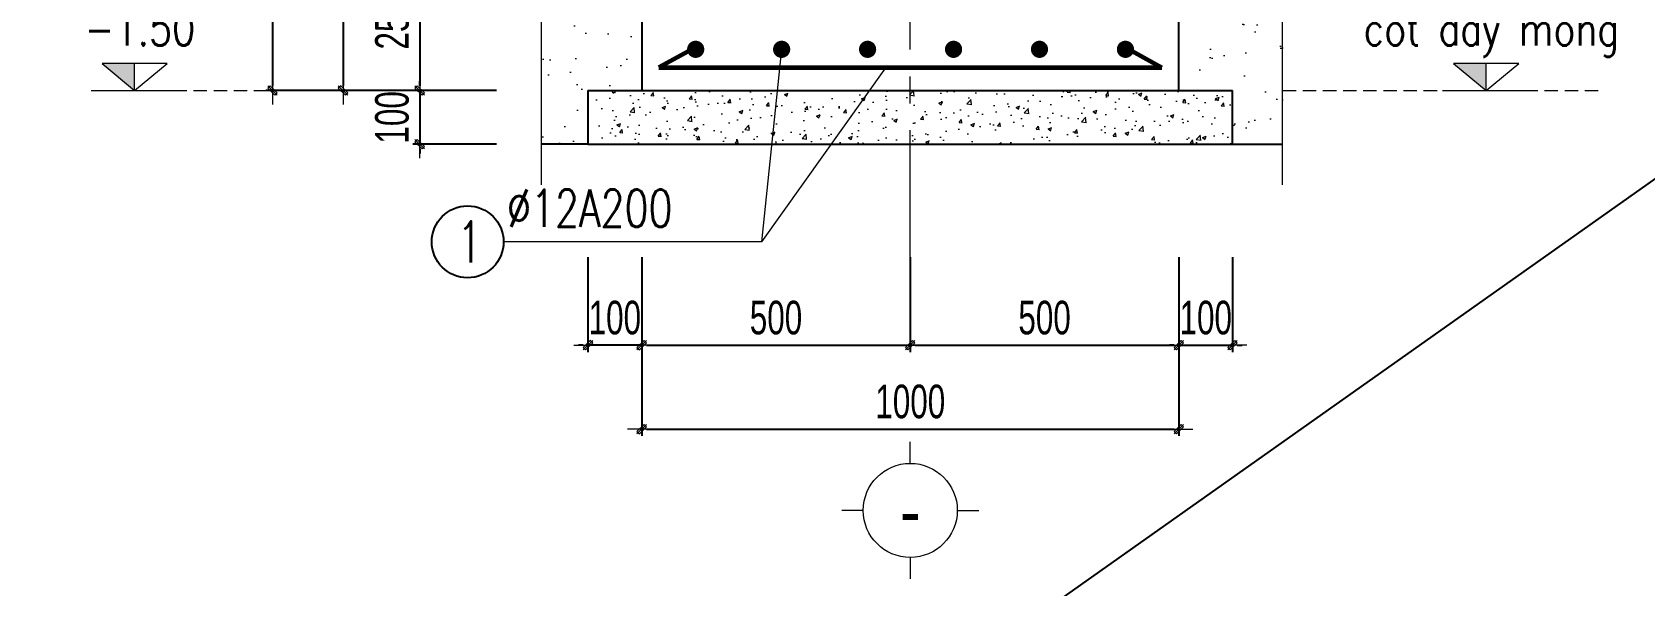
# Model space of a CAD drawing. Header units: millimetres. Extents: x 108335 to 288936, y -578047 to -548347.
# Drawn here: x 179715 to 182717, y -551438 to -550408 of the extents above; entities that cross this region are included whole.
import ezdxf
from ezdxf.enums import TextEntityAlignment as Align

# ---------------------------------------------------------------- set-up
doc = ezdxf.new("R2010")
doc.units = ezdxf.units.MM
doc.header["$MEASUREMENT"] = 0
doc.header["$PDMODE"] = 32
for name, pattern in [('CENTER', [2, 1.25, -0.25, 0.25, -0.25]), ('DASHDOT', [1, 0.5, -0.25, 0, -0.25]), ('HIDDEN', [0.375, 0.25, -0.125])]:
    doc.linetypes.add(name, pattern=pattern)
doc.layers.get('Defpoints').update_dxf_attribs({"color": 1})
doc.layers.add('KCS_Plotter', color=11, linetype='Continuous', plot=False)
for name, color, linetype, lineweight in [('LC Dim', 8, 'Continuous', 18), ('LC Hatch', 252, 'Continuous', 9), ('LC ISO', 153, 'Continuous', 13), ('LC MANH DUT', 35, 'HIDDEN', 5), ('LC Net dam3', 1, 'Continuous', 60), ('LC Net manh', 236, 'Continuous', 5), ('LC Net thay', 7, 'Continuous', 25), ('LC Net truc', 8, 'DASHDOT', 13), ('LC Text1', 3, 'Continuous', 20), ('LC Text2', 7, 'Continuous', 25), ('TRUC', 251, 'CENTER', 5)]:
    doc.layers.add(name, color=color, linetype=linetype, lineweight=lineweight)
doc.layers.add('STEEL', color=4, linetype='Continuous')
doc.styles.add('HOATBIF', font='hoatbif.shx', dxfattribs={"width": 0.7})
doc.styles.add('LC 1', font='VHAVANB.TTF')
doc.styles.add('LC 3', font='vnsimli.shx', dxfattribs={"width": 0.75})
doc.styles.add('T1', font='Vnsimli.shx', dxfattribs={"width": 0.8})
doc.dimstyles.new('mb', dxfattribs={"dimscale": 71, "dimtxt": 2.5, "dimasz": 0.35, "dimexe": 0.5, "dimexo": 0, "dimgap": 0.8, "dimtad": 1, "dimdec": 0, "dimzin": 0, "dimdsep": 46, "dimtxsty": 'HOATBIF', "dimblk1": 'DOT', "dimblk2": 'DOT', "dimsah": 1, "dimcen": -1, "dimdle": 1, "dimclrd": 256, "dimclre": 256, "dimclrt": 4, "dimadec": 3, "dimazin": 2, "dimtfac": 0.333333, "dimtdec": 0, "dimtix": 1, "dimtmove": 2, "dimatfit": 3, "dimldrblk": 'DOT', "dimfxl": 1, "dimtvp": 0.833333, "dimtolj": 1, "dimtzin": 0, "dimarcsym": 0})

# ---------------------------------------------------------------- blocks, each defined once
blk = doc.blocks.new('DOT')
at = {"layer": 'LC Dim'}
blk.add_line((-3, 0), (3, 0), dxfattribs=at)
at = {"layer": 'LC Dim', "color": 4}
blk.add_line((-1, -1), (1, 1), dxfattribs=at)
blk.add_lwpolyline([(0.5, 1), (-1, -0.5), (-0.5, -1), (1, 0.5)], close=True, dxfattribs=at)
blk = doc.blocks.new('*D57')
at = {"layer": 'Defpoints', "color": 0, "ltscale": 2, "transparency": 16777216}
for p in [(180850, -550825.9), (181350, -550826), (181350, -550990.2)]:
    blk.add_point(p, dxfattribs=at)
at = {"layer": 'LC Dim', "lineweight": -2, "ltscale": 2, "transparency": 16777216}
for p, q in [((180850, -550825.9), (180850, -551002.7)), ((181350, -550826), (181350, -551002.7)), ((180858.8, -550990.2), (181341.2, -550990.2))]:
    blk.add_line(p, q, dxfattribs=at)
at = {"layer": 'LC Dim', "lineweight": -2, "ltscale": 2, "transparency": 16777216, "xscale": 8.75, "yscale": 8.75, "zscale": 8.75, "rotation": 180}
blk.add_blockref('DOT', (180850, -550990.2), dxfattribs=at)
at = {"layer": 'LC Dim', "lineweight": -2, "ltscale": 2, "transparency": 16777216, "xscale": 8.75, "yscale": 8.75, "zscale": 8.75}
blk.add_blockref('DOT', (181350, -550990.2), dxfattribs=at)
at = {"layer": 'LC Dim', "color": 4, "ltscale": 2, "transparency": 16777216, "insert": (181100, -550939), "char_height": 62.5, "attachment_point": 5, "style": 'HOATBIF'}
blk.add_mtext('\\A1;500', dxfattribs=at)
blk = doc.blocks.new('_Dot')
at = {"color": 0, "linetype": 'ByBlock', "lineweight": -2}
blk.add_line((-0.5, 0), (-1, 0), dxfattribs=at)
at = {"color": 0, "linetype": 'ByBlock', "const_width": 0.5}
blk.add_lwpolyline([(-0.25, 0, 1), (0.25, 0, 1)], format="xyb", close=True, dxfattribs=at)
blk = doc.blocks.new('*D58')
at = {"layer": 'Defpoints', "color": 0, "ltscale": 2, "transparency": 16777216}
for p in [(181350, -550826), (181850, -550826), (181850, -550990.2)]:
    blk.add_point(p, dxfattribs=at)
at = {"layer": 'LC Dim', "lineweight": -2, "ltscale": 2, "transparency": 16777216}
for p, q in [((181350, -550826), (181350, -551002.7)), ((181850, -550826), (181850, -551002.7)), ((181358.8, -550990.2), (181841.2, -550990.2))]:
    blk.add_line(p, q, dxfattribs=at)
at = {"layer": 'LC Dim', "lineweight": -2, "ltscale": 2, "transparency": 16777216, "xscale": 8.75, "yscale": 8.75, "zscale": 8.75, "rotation": 180}
blk.add_blockref('DOT', (181350, -550990.2), dxfattribs=at)
at = {"layer": 'LC Dim', "lineweight": -2, "ltscale": 2, "transparency": 16777216, "xscale": 8.75, "yscale": 8.75, "zscale": 8.75}
blk.add_blockref('DOT', (181850, -550990.2), dxfattribs=at)
at = {"layer": 'LC Dim', "color": 4, "ltscale": 2, "transparency": 16777216, "insert": (181600, -550939), "char_height": 62.5, "attachment_point": 5, "style": 'HOATBIF'}
blk.add_mtext('\\A1;500', dxfattribs=at)
blk = doc.blocks.new('*D59')
at = {"layer": 'Defpoints', "color": 0, "ltscale": 2, "transparency": 16777216}
for p in [(180850, -550825.9), (181850, -550826), (181850, -551146.5)]:
    blk.add_point(p, dxfattribs=at)
at = {"layer": 'LC Dim', "lineweight": -2, "ltscale": 2, "transparency": 16777216}
for p, q in [((180850, -550825.9), (180850, -551159)), ((181850, -550826), (181850, -551159)), ((180858.8, -551146.5), (181841.2, -551146.5))]:
    blk.add_line(p, q, dxfattribs=at)
at = {"layer": 'LC Dim', "lineweight": -2, "ltscale": 2, "transparency": 16777216, "xscale": 8.75, "yscale": 8.75, "zscale": 8.75, "rotation": 180}
blk.add_blockref('DOT', (180850, -551146.5), dxfattribs=at)
at = {"layer": 'LC Dim', "lineweight": -2, "ltscale": 2, "transparency": 16777216, "xscale": 8.75, "yscale": 8.75, "zscale": 8.75}
blk.add_blockref('DOT', (181850, -551146.5), dxfattribs=at)
at = {"layer": 'LC Dim', "color": 4, "ltscale": 2, "transparency": 16777216, "insert": (181350, -551095.2), "char_height": 62.5, "attachment_point": 5, "style": 'HOATBIF'}
blk.add_mtext('\\A1;1000', dxfattribs=at)
blk = doc.blocks.new('*D28')
at = {"layer": 'Defpoints', "color": 0, "ltscale": 2, "transparency": 16777216}
for p in [(180750, -550826.4), (180850, -550825.9), (180750, -550990.2)]:
    blk.add_point(p, dxfattribs=at)
at = {"layer": 'LC Dim', "lineweight": -2, "ltscale": 2, "transparency": 16777216}
for p, q in [((180750, -550826.4), (180750, -551002.7)), ((180850, -550825.9), (180850, -551002.7)), ((180741.2, -550990.2), (180732.5, -550990.2)), ((180850, -550990.2), (180750, -550990.2)), ((180858.8, -550990.2), (180867.5, -550990.2))]:
    blk.add_line(p, q, dxfattribs=at)
at = {"layer": 'LC Dim', "lineweight": -2, "ltscale": 2, "transparency": 16777216, "xscale": 8.75, "yscale": 8.75, "zscale": 8.75}
blk.add_blockref('DOT', (180750, -550990.2), dxfattribs=at)
at = {"layer": 'LC Dim', "lineweight": -2, "ltscale": 2, "transparency": 16777216, "xscale": 8.75, "yscale": 8.75, "zscale": 8.75, "rotation": 180}
blk.add_blockref('DOT', (180850, -550990.2), dxfattribs=at)
at = {"layer": 'LC Dim', "color": 4, "ltscale": 2, "transparency": 16777216, "insert": (180800, -550939), "char_height": 62.5, "attachment_point": 5, "style": 'HOATBIF'}
blk.add_mtext('\\A1;100', dxfattribs=at)
blk = doc.blocks.new('*D29')
at = {"layer": 'Defpoints', "color": 0, "ltscale": 2, "transparency": 16777216}
for p in [(181850, -550826), (181950, -550826), (181950, -550990.2)]:
    blk.add_point(p, dxfattribs=at)
at = {"layer": 'LC Dim', "lineweight": -2, "ltscale": 2, "transparency": 16777216}
for p, q in [((181850, -550826), (181850, -551002.7)), ((181950, -550826), (181950, -551002.7)), ((181841.2, -550990.2), (181832.5, -550990.2)), ((181850, -550990.2), (181950, -550990.2)), ((181958.8, -550990.2), (181967.5, -550990.2))]:
    blk.add_line(p, q, dxfattribs=at)
at = {"layer": 'LC Dim', "lineweight": -2, "ltscale": 2, "transparency": 16777216, "xscale": 8.75, "yscale": 8.75, "zscale": 8.75}
blk.add_blockref('DOT', (181850, -550990.2), dxfattribs=at)
at = {"layer": 'LC Dim', "lineweight": -2, "ltscale": 2, "transparency": 16777216, "xscale": 8.75, "yscale": 8.75, "zscale": 8.75, "rotation": 180}
blk.add_blockref('DOT', (181950, -550990.2), dxfattribs=at)
at = {"layer": 'LC Dim', "color": 4, "ltscale": 2, "transparency": 16777216, "insert": (181900, -550939), "char_height": 62.5, "attachment_point": 5, "style": 'HOATBIF'}
blk.add_mtext('\\A1;100', dxfattribs=at)
blk = doc.blocks.new('*D30')
at = {"layer": 'Defpoints', "color": 0, "ltscale": 2, "transparency": 16777216}
for p in [(180580, -550515.9, 0), (180436.7, -550615.9), (180580, -550615.9, 0)]:
    blk.add_point(p, dxfattribs=at)
at = {"layer": 'LC Dim', "lineweight": -2, "ltscale": 2, "transparency": 16777216}
for p, q in [((180580, -550515.9), (180424.2, -550515.9)), ((180436.7, -550507.2), (180436.7, -550498.4)), ((180436.7, -550515.9), (180436.7, -550615.9)), ((180580, -550615.9), (180424.2, -550615.9)), ((180436.7, -550624.7), (180436.7, -550633.4))]:
    blk.add_line(p, q, dxfattribs=at)
at = {"layer": 'LC Dim', "lineweight": -2, "ltscale": 2, "transparency": 16777216, "xscale": 8.75, "yscale": 8.75, "zscale": 8.75}
for p, rotation in [((180436.7, -550515.9), 270), ((180436.7, -550615.9), 90)]:
    blk.add_blockref('DOT', p, dxfattribs=dict(at, rotation=rotation))
at = {"layer": 'LC Dim', "color": 4, "ltscale": 2, "transparency": 16777216, "insert": (180385.4, -550565.9), "char_height": 62.5, "attachment_point": 5, "rotation": 90, "style": 'HOATBIF'}
blk.add_mtext('\\A1;100', dxfattribs=at)
blk = doc.blocks.new('*D31')
at = {"layer": 'Defpoints', "color": 0, "ltscale": 2, "transparency": 16777216}
for p in [(180580, -550265.9, 0), (180436.7, -550515.9), (180580, -550515.9, 0)]:
    blk.add_point(p, dxfattribs=at)
at = {"layer": 'LC Dim', "lineweight": -2, "ltscale": 2, "transparency": 16777216}
for p, q in [((180580, -550265.9), (180424.2, -550265.9)), ((180436.7, -550274.7), (180436.7, -550507.2)), ((180580, -550515.9), (180424.2, -550515.9))]:
    blk.add_line(p, q, dxfattribs=at)
at = {"layer": 'LC Dim', "lineweight": -2, "ltscale": 2, "transparency": 16777216, "xscale": 8.75, "yscale": 8.75, "zscale": 8.75}
for p, rotation in [((180436.7, -550265.9), 90), ((180436.7, -550515.9), 270)]:
    blk.add_blockref('DOT', p, dxfattribs=dict(at, rotation=rotation))
at = {"layer": 'LC Dim', "color": 4, "ltscale": 2, "transparency": 16777216, "insert": (180385.4, -550390.9), "char_height": 62.5, "attachment_point": 5, "rotation": 90, "style": 'HOATBIF'}
blk.add_mtext('\\A1;250', dxfattribs=at)
blk = doc.blocks.new('Caodo1')
at = {"layer": 'LC Text1'}
blk.add_hatch(color=256, dxfattribs=at).paths.add_polyline_path([(0, 0), (243, 200), (0, 200)])
for p, q in [((0, 0), (0, 200)), ((324, 0), (-324, 0))]:
    blk.add_line(p, q, dxfattribs=at)
blk.add_lwpolyline([(-243, 200), (243, 200), (0, 0), (0, 0)], close=True, dxfattribs=at)
at = {"layer": 'LC Text1', "style": 'T1', "width": 0.8}
blk.add_attdef('%%P0,00', text='', height=250, dxfattribs=at).set_placement((-39, 460), align=Align.MIDDLE_CENTER)
blk = doc.blocks.new('TTRUC')
at = {"layer": 'LC ISO'}
for p, q in [((0, 6.95), (0, 10.13)), ((-6.95, 0), (-10.13, 0)), ((6.95, 0), (10.13, 0)), ((0, -6.95), (0, -10.13))]:
    blk.add_line(p, q, dxfattribs=at)
at = {"layer": 'LC Net manh'}
blk.add_circle((0, 0), 6.95, dxfattribs=at)
blk = doc.blocks.new('*U24')
at = {"layer": 'STEEL', "color": 6, "const_width": 16}
blk.add_lwpolyline([(8, 0, 1), (-8, 0, 1)], format="xyb", close=True, dxfattribs=at)
blk = doc.blocks.new('*U25')
at = {"layer": 'LC Net truc', "color": 0, "linetype": 'ByBlock', "lineweight": -2}
for p in [(0, 0), (160, 0), (320, 0), (480, 0), (640, 0)]:
    blk.add_blockref('*U24', p, dxfattribs=at)
at = {"layer": 'LC Net truc', "color": 0, "linetype": 'ByBlock', "lineweight": -2, "transparency": 16777216}
blk.add_blockref('*U24', (800, 0), dxfattribs=at)
blk = doc.blocks.new('*D36')
at = {"layer": 'Defpoints', "color": 0, "ltscale": 2, "transparency": 16777216}
for p in [(180580, -549015.9, 0), (180162.6, -550515.9), (180580, -550515.9, 0)]:
    blk.add_point(p, dxfattribs=at)
at = {"layer": 'LC Dim', "lineweight": -2, "ltscale": 2, "transparency": 16777216}
for p, q in [((180580, -549015.9), (180150.1, -549015.9)), ((180162.6, -549024.7), (180162.6, -550507.2)), ((180580, -550515.9), (180150.1, -550515.9))]:
    blk.add_line(p, q, dxfattribs=at)
at = {"layer": 'LC Dim', "lineweight": -2, "ltscale": 2, "transparency": 16777216, "xscale": 8.75, "yscale": 8.75, "zscale": 8.75}
for p, rotation in [((180162.6, -549015.9), 90), ((180162.6, -550515.9), 270)]:
    blk.add_blockref('DOT', p, dxfattribs=dict(at, rotation=rotation))
at = {"layer": 'LC Dim', "color": 4, "ltscale": 2, "transparency": 16777216, "insert": (180111.4, -549765.9), "char_height": 62.5, "attachment_point": 5, "rotation": 90, "style": 'HOATBIF'}
blk.add_mtext('\\A1;1500', dxfattribs=at)
blk = doc.blocks.new('*D78')
at = {"layer": 'Defpoints', "color": 0, "ltscale": 2, "transparency": 16777216}
for p in [(180468.4, -549315.9), (180294, -550515.9), (180504.6, -550515.9)]:
    blk.add_point(p, dxfattribs=at)
at = {"layer": 'LC Dim', "lineweight": -2, "ltscale": 2, "transparency": 16777216}
for p, q in [((180468.4, -549315.9), (180281.5, -549315.9)), ((180294, -549324.7), (180294, -550507.2)), ((180504.6, -550515.9), (180281.5, -550515.9))]:
    blk.add_line(p, q, dxfattribs=at)
at = {"layer": 'LC Dim', "lineweight": -2, "ltscale": 2, "transparency": 16777216, "xscale": 8.75, "yscale": 8.75, "zscale": 8.75}
for p, rotation in [((180294, -549315.9), 90), ((180294, -550515.9), 270)]:
    blk.add_blockref('DOT', p, dxfattribs=dict(at, rotation=rotation))
at = {"layer": 'LC Dim', "color": 4, "ltscale": 2, "transparency": 16777216, "insert": (180242.8, -549915.9), "char_height": 62.5, "attachment_point": 5, "rotation": 90, "style": 'HOATBIF'}
blk.add_mtext('\\A1;1200', dxfattribs=at)

msp = doc.modelspace()

# ---------------------------------------------------------------- hatches: boundary and pattern name
at = {"layer": 'LC Hatch', "ltscale": 2}
h = msp.add_hatch(dxfattribs=at)
h.set_pattern_fill('AR-SAND', color=256, scale=50)
h.set_pattern_definition([(37.5, (0, 0), (-3.149668, 96.341188), [0, -76, 0, -85, 0, -81.25]), (7.5, (0, 0), (88.488835, 141.107303), [0, -41, 0, -68.5, 0, -26.25]), (327.5, (-61.5, 0), (155.707093, 0.282953), [0, -25, 0, -90, 0, -117.5]), (317.5, (-61.5, 0), (150.30633, 43.883778), [0, -12.5, 0, -59, 0, -67.5])])
edge = h.paths.add_edge_path()
edge.add_line((181240, -549417.38), (181239.87, -549315.91))
edge.add_line((181239.87, -549315.91), (181240, -549315.91))
edge.add_line((181240, -549315.91), (181240, -549215.91))
edge.add_line((181240, -549215.91), (181129.82, -549215.91))
edge.add_spline(control_points=[(181129.82, -549215.91), (181142.39, -549216.57), (181179.09, -549219.04), (181033.76, -549230.16), (181182.6, -549230.81), (181085.81, -549243.52), (181140.29, -549244.95), (181116.27, -549270.22), (181120.48, -549284.04), (181122.46, -549290.54)], knot_values=[0.1958079, 0.1958079, 0.1958079, 0.1958079, 1.2182978, 3.6773254, 5.6544513, 7.0271388, 7.8679726, 8.7802656, 9.5900193, 9.5900193, 9.5900193, 9.5900193], degree=3, periodic=0)
edge.add_line((181129.82, -549215.91), (181072.25, -549215.91))
edge.add_line((181072.25, -549215.91), (181036.49, -549277.84))
edge.add_line((181036.49, -549277.84), (181000.73, -549215.91))
edge.add_line((181000.73, -549215.91), (180852.18, -549215.91))
edge.add_line((180852.18, -549215.91), (180815.26, -549279.84))
edge.add_line((180815.26, -549279.84), (180778.35, -549215.91))
edge.add_line((180778.35, -549215.91), (180663.66, -549215.91))
edge.add_line((180663.66, -549215.91), (180663.66, -549718.81))
edge.add_line((180663.66, -549718.81), (180703.66, -549718.81))
edge.add_line((180703.66, -549718.81), (180623.66, -549758.81))
edge.add_line((180623.66, -549758.81), (180663.66, -549758.81))
edge.add_line((180663.66, -549758.81), (180663.66, -550615.91))
edge.add_line((180663.66, -550615.91), (180750, -550615.91))
edge.add_line((180750, -550615.91), (180750, -550515.91))
edge.add_line((180750, -550515.91), (180850, -550515.91))
edge.add_line((180850, -550515.91), (180850, -550265.91))
edge.add_line((180850, -550265.91), (181200, -550115.91))
edge.add_line((181200, -550115.91), (181240, -550115.91))
edge.add_line((181240, -550115.91), (181240, -549417.38))
h.paths.add_polyline_path([(180791.12, -549514.91, -1), (180924.89, -549514.91, -1)], flags=16)
edge = h.paths.add_edge_path(flags=16)
edge.add_spline(control_points=[(180901.24, -549292.54), (180899.26, -549286.04), (180895.04, -549272.22), (180919.07, -549246.95), (180864.58, -549245.52), (180961.37, -549232.81), (180812.53, -549232.16), (180963.07, -549220.64), (180916.63, -549218.31), (180901.24, -549217.54)], knot_values=[0, 0, 0, 0, 0.8097538, 1.7220467, 2.5628805, 3.9355681, 5.912694, 8.3717216, 9.5900193, 9.5900193, 9.5900193, 9.5900193], degree=3, periodic=0)
h.paths.add_polyline_path([(182043.16, -549915.91), (181460, -549915.91), (181460, -550115.91), (181500, -550115.91), (181850, -550265.91), (181850, -550515.91), (181950, -550515.91), (181950, -550615.91), (182043.16, -550615.91)])
h.paths.add_polyline_path([(180823.58, -549572.2), (180899.97, -549572.2), (180899.97, -549457.62), (180823.58, -549457.62)], flags=8)
h.paths.add_polyline_path([(180926.45, -549504.56), (181229.03, -549504.56), (181229.03, -549400.39), (180926.45, -549400.39)], flags=24)
h.paths.add_polyline_path([(181048.49, -550038.39), (181153.08, -550038.39), (181153.08, -549912.26), (181048.49, -549912.26)], flags=24)
h.paths.add_polyline_path([(181540.68, -550038.39), (181645.27, -550038.39), (181645.27, -549912.26), (181540.68, -549912.26)], flags=9)
h = msp.add_hatch(dxfattribs=at)
h.set_pattern_fill('AR-CONC', color=256, scale=10, style=0)
h.set_pattern_definition([(50, (3481.51, 3678.27), (71.726018, -6.2752135), [7.5, -82.5]), (355, (3481.51, 3678.27), (-13.875133, 75.219213), [6, -66]), (100.4514, (3487.485, 3677.744), (57.850938, 68.943954), [6.374019, -70.114211]), (46.1842, (3481.51, 3698.27), (106.724105, -16.551901), [11.25, -123.75]), (96.6356, (3490.4, 3696.89), (93.46627, 97.411787), [9.561029, -105.1713]), (351.1842, (3481.51, 3698.27), (93.466195, 97.41186), [9, -99]), (21, (3491.51, 3693.27), (59.690705, -40.261889), [7.5, -82.5]), (326, (3491.51, 3693.27), (24.331533, 72.5150045), [6, -66]), (71.4514, (3496.48, 3689.91), (84.022263, 32.25305), [6.374019, -70.114211]), (37.5, (3481.508, 3678.267), (1.2159855, 33.2893854), [0, -65.2, 0, -67, 0, -66.25]), (7.5, (3481.508, 3678.267), (26.3069537, 39.4411712), [0, -38.2, 0, -63.7, 0, -25.25]), (327.5, (3459.208, 3678.267), (53.3822436, -2.2554872), [0, -25, 0, -78, 0, -103.5]), (317.5, (3449.21, 3678.267), (58.318617, 10.0104982), [0, -32.5, 0, -51.8, 0, -73.5])])
h.paths.add_polyline_path([(181950, -550615.91), (181950, -550515.91), (180750, -550515.91), (180750, -550615.91)])

# ---------------------------------------------------------------- linework, layer by layer
at = {"layer": 'KCS_Plotter', "ltscale": 2}
msp.add_line((175535.46, -555772.28), (186035.58, -548347.19), dxfattribs=at)
at = {"layer": 'LC Dim', "ltscale": 2}
for p in [(181110.51, -550439.26), (181303.99, -550473.51, 0)]:
    msp.add_line(p, (181072.82, -550797.67, 0), dxfattribs=at)
at = {"layer": 'LC Dim', "ltscale": 2, "elevation": 0}
msp.add_lwpolyline([(181072.82, -550797.67), (180592.88, -550797.67)], dxfattribs=at)
at = {"layer": 'LC MANH DUT', "ltscale": 100}
for p, q in [((179865.71, -550515.91), (180579.99, -550515.91, 0)), ((182043.16, -550515.91), (182636.15, -550515.91, 0))]:
    msp.add_line(p, q, dxfattribs=at)
at = {"layer": 'LC Net dam3', "ltscale": 2}
for p, q in [((180881.73, -550472.55), (180943.41, -550438.88)), ((181818.13, -550473.51), (181756.52, -550439.72))]:
    msp.add_line(p, q, dxfattribs=at)
at = {"layer": 'LC Net dam3'}
msp.add_line((181818.13, -550473.51), (180881.73, -550473.51), dxfattribs=at)
at = {"layer": 'LC Net manh', "ltscale": 2}
for points in [[(180663.66, -550691.26), (180663.66, -549758.81), (180623.66, -549758.81), (180703.66, -549718.81), (180663.66, -549718.81), (180663.66, -548948.55)], [(182043.16, -550691.26), (182043.16, -549745.81), (181985.16, -549745.81), (182083.16, -549705.81), (182043.16, -549705.81), (182043.16, -548948.55)]]:
    msp.add_lwpolyline(points, dxfattribs=at)
at = {"layer": 'LC Net thay', "linetype": 'Continuous', "ltscale": 1000}
for p, q in [((180850, -550265.91), (180850, -550515.91)), ((181850, -550515.91), (181850, -550265.91)), ((180750, -550515.91), (181950, -550515.91)), ((180750, -550515.91), (180750, -550615.91)), ((180850, -550515.91), (181850, -550515.91)), ((181950, -550615.91), (181950, -550515.91)), ((180750, -550615.91), (180663.66, -550615.91)), ((180750, -550615.91), (181950, -550615.91)), ((180750, -550615.91), (181950, -550615.91)), ((180850, -550615.91), (181850, -550615.91)), ((181950, -550615.91), (182043.16, -550615.91))]:
    msp.add_line(p, q, dxfattribs=at)
at = {"layer": 'LC Text2', "ltscale": 100}
msp.add_circle((180526, -550797.67), 66.88, dxfattribs=at)
at = {"layer": 'TRUC', "ltscale": 200}
msp.add_line((181350, -550839.88), (181350, -548511.49), dxfattribs=at)

# ---------------------------------------------------------------- block references
at = {"layer": 'LC ISO', "xscale": 12.59805245045572, "yscale": 12.59805245045572, "zscale": 12.59805245045572}
msp.add_blockref('TTRUC', (181350, -551297.54), dxfattribs=at)
at = {"layer": 'LC Net truc'}
msp.add_blockref('*U25', (180950.51, -550439.26), dxfattribs=at)
at = {"layer": 'LC Text1'}
ref = msp.add_blockref('Caodo1', (179906.08, -550515.91), dxfattribs=dict(at, xscale=-0.25, yscale=0.25, zscale=0.25))
ref.add_attrib('%%P0,00', '-1.50', dxfattribs={"layer": 'LC Text2', "height": 62.5, "style": 'T1', "width": 0.8}).set_placement((179915.85, -550401.04), align=Align.MIDDLE_CENTER)
ref = msp.add_blockref('Caodo1', (182422, -550515.91, 0), dxfattribs=dict(at, xscale=-0.25, yscale=0.25, zscale=0.25))
ref.add_attrib('%%P0,00', 'cèt ®¸y mãng', dxfattribs={"layer": 'LC Text2', "height": 62.5, "style": 'T1', "width": 0.8}).set_placement((182431.76, -550401.04, 0), align=Align.MIDDLE_CENTER)

# ---------------------------------------------------------------- texts
at = {"layer": 'LC Text1', "ltscale": 0.2, "style": 'LC 1', "width": 0.9}
msp.add_text('-', height=98.64, dxfattribs=at).set_placement((181350, -551377.79), align=Align.BOTTOM_CENTER)
at = {"layer": 'LC Text2', "linetype": 'ByBlock', "style": 'LC 3', "width": 0.75}
msp.add_text('%%C12A200', height=69.444, dxfattribs=at).set_placement((180599.32, -550769.96))
at = {"layer": 'LC Text2', "ltscale": 100, "style": 'LC 3', "width": 0.75}
msp.add_text('1', height=76.39, dxfattribs=at).set_placement((180529.77, -550797.67), align=Align.MIDDLE_CENTER)

# ---------------------------------------------------------------- dimensions: what is measured, and where the dimension line sits
at = {"layer": 'LC Dim', "ltscale": 2}
for base, p1, p2, picture, middle in [((180162.65, -550515.91, 0), (180579.99, -549015.91, 0), (180579.99, -550515.91, 0), '*D36', (180111.4, -549765.91, 0)), ((180294.01, -550515.91, 0), (180468.41, -549315.91, 0), (180504.59, -550515.91, 0), '*D78', (180242.76, -549915.91, 0)), ((180436.7, -550515.91, 0), (180579.99, -550265.91, 0), (180579.99, -550515.91, 0), '*D31', (180385.45, -550390.91, 0)), ((180436.7, -550615.91, 0), (180579.99, -550515.91, 0), (180579.99, -550615.91, 0), '*D30', (180385.45, -550565.91, 0))]:
    dim = msp.add_linear_dim(base=base, p1=p1, p2=p2, angle=90, dimstyle='mb', override={"dimscale": 25}, dxfattribs=at)
    dim.commit()
    dim.dimension.update_dxf_attribs({"geometry": picture, "text_midpoint": middle})
for base, p1, p2, picture, middle in [((180750, -550990.21, 0), (180850, -550825.91, 0), (180750, -550826.41, 0), '*D28', (180800, -550938.96, 0)), ((181350, -550990.21, 0), (180850, -550825.91, 0), (181350, -550826.03, 0), '*D57', (181100, -550938.96, 0)), ((181850, -551146.46, 0), (180850, -550825.91, 0), (181850, -550826.03, 0), '*D59', (181350, -551095.21, 0)), ((181850, -550990.21, 0), (181350, -550826.03, 0), (181850, -550826.03, 0), '*D58', (181600, -550938.96, 0)), ((181950, -550990.21, 0), (181850, -550826.03, 0), (181950, -550826.03, 0), '*D29', (181900, -550938.96, 0))]:
    dim = msp.add_linear_dim(base=base, p1=p1, p2=p2, dimstyle='mb', override={"dimscale": 25}, dxfattribs=at)
    dim.commit()
    dim.dimension.update_dxf_attribs({"geometry": picture, "text_midpoint": middle})

doc.saveas('drawing.dxf')
